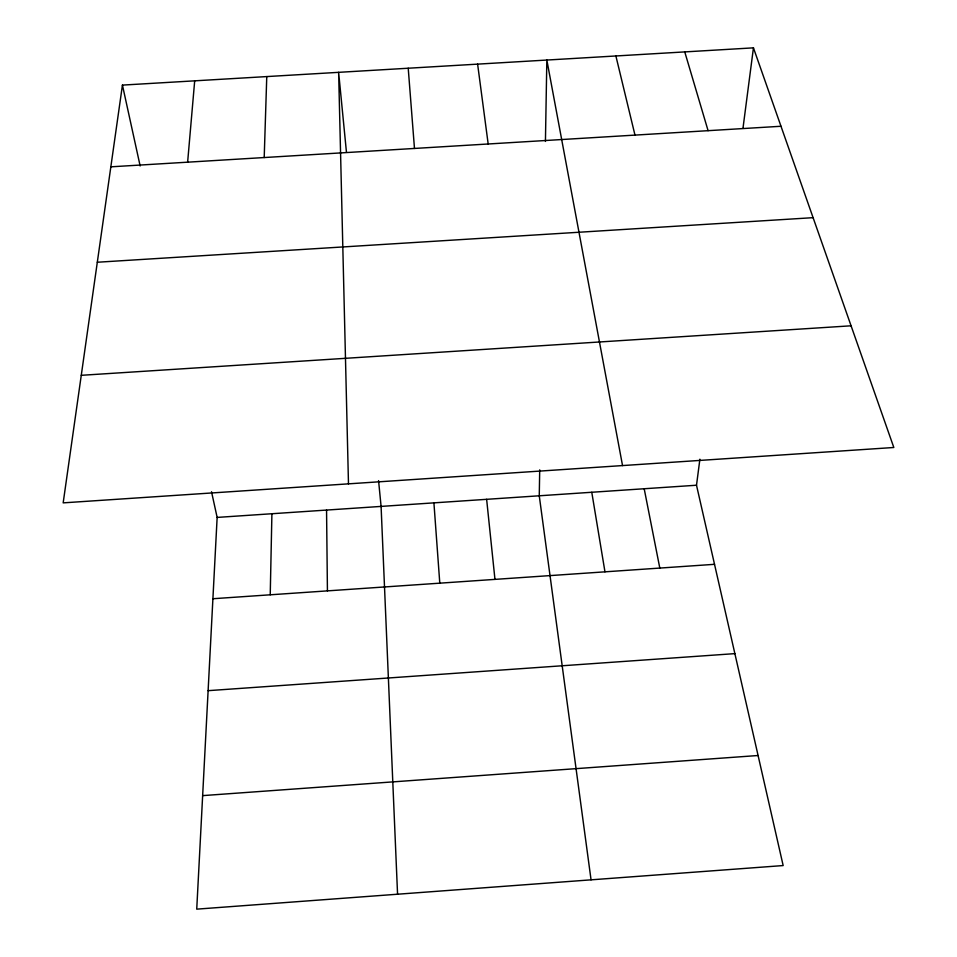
<?xml version="1.0" encoding="UTF-8"?>
<svg xmlns="http://www.w3.org/2000/svg" width="957" height="957" viewBox="0 0 957 957"><rect width="100%" height="100%" fill="white"/><g stroke="black" fill="none" stroke-linecap="round" stroke-linejoin="round"><path stroke-width="1.44" d="M539.712 469.875L539.258 495.786L591.055 879.842M545.43 141.433L546.842 60.04L622.54 465.58M270.233 594.799L271.908 513.742M264.204 157.546L266.764 76.584M211.521 491.742L217.143 517.414L196.735 909.15L783.161 865.559L696.505 485.235L699.89 459.204M187.632 162.176L194.69 80.831M743.015 128.011L753.446 47.85L122.436 85.101L63.174 502.868L893.826 447.493L753.446 47.85M202.657 795.626L758.088 755.504M208.124 690.667L734.868 653.631M212.909 598.735L714.52 564.319M217.143 517.414L696.505 485.235M81.273 375.311L851.072 325.799M97.303 262.242L813.103 217.67M110.845 166.829L780.996 126.264M684.757 51.905L708.084 130.678M615.889 55.973L634.981 135.104M122.436 85.101L140.153 165.968M644.193 488.752L659.804 568.063M591.773 492.269L604.968 571.831M477.615 64.131L488.178 143.993M486.635 499.327L494.96 579.38M346.434 152.007L338.634 72.337L348.48 483.847M378.565 480.617L381.089 506.409L397.562 894.221M408.22 68.234L414.477 148.455M433.916 502.868L439.789 583.16M326.552 510.069L327.426 590.876"/></g></svg>
